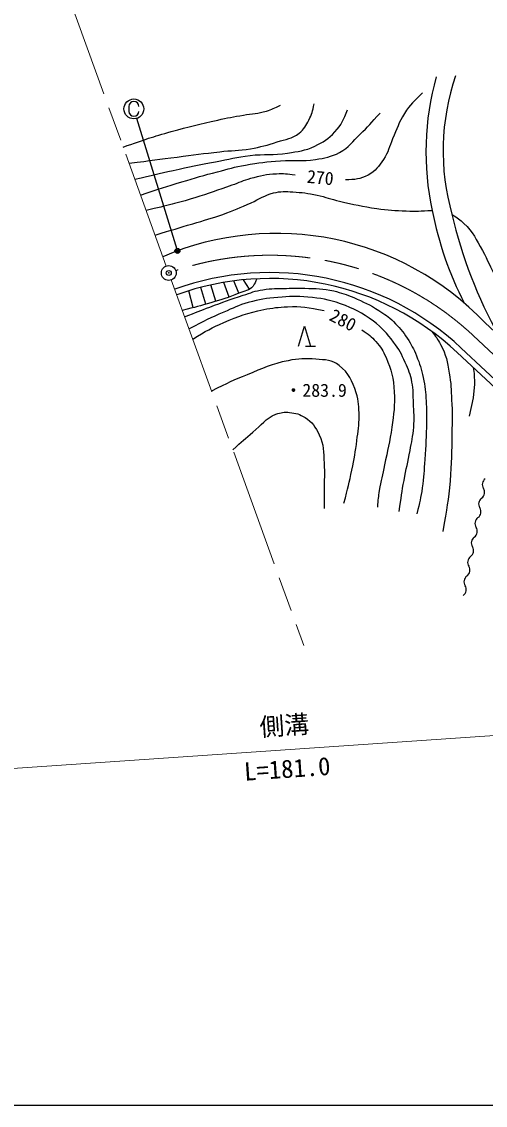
# Model space of a CAD drawing. Units: millimetres, scale not verified. Extents: x 40000 to 680000, y 20000 to 380000.
# Drawn here: x 276853 to 323642, y 205000 to 314426 of the extents above; entities that cross this region are included whole.
import ezdxf
from ezdxf.enums import TextEntityAlignment as Align

# ---------------------------------------------------------------- set-up
doc = ezdxf.new("R2010")
doc.units = ezdxf.units.MM
doc.header["$LTSCALE"] = 1000
doc.header["$PDMODE"] = 32
doc.header["$PDSIZE"] = 500
doc.linetypes.add('CHAIN', pattern=[18.5, 12, -1.5, 3.5, -1.5])
for name, color, linetype, lineweight in [('S-BGD', 7, 'Continuous', 25), ('S-BMK', 2, 'CHAIN', 13), ('S-BMK-SRVR', 3, 'Continuous', 25), ('S-STR-HTXT', 7, 'Continuous', 13), ('S-STR-STRC', 7, 'Continuous', 25), ('S-TTL-BAND', 7, 'Continuous', 25)]:
    doc.layers.add(name, color=color, linetype=linetype, lineweight=lineweight)
doc.layers.add('S-OTRS', color=6, linetype='Continuous')
doc.styles.add('@ＭＳ ゴシック', font='')
doc.styles.add('ＭＳ ゴシック', font='')
doc.styles.get('@ＭＳ ゴシック').set_extended_font_data('@MS Gothic')
doc.styles.get('ＭＳ ゴシック').set_extended_font_data('MS Gothic')

msp = doc.modelspace()

# ---------------------------------------------------------------- linework, layer by layer
at = {"layer": 'S-BGD'}
for p, q in [((296441, 286192), (295952, 287840)), ((297791, 286615), (297266, 288097)), ((298753, 286995), (298252, 288247)), ((299851, 287407), (299228, 288359)), ((294165, 285548), (293735, 287254)), ((295436, 285893), (294938, 287596)), ((304794, 281674), (305394, 283674)), ((305394, 283674), (305994, 281674)), ((338941, 269661), (323612, 284015)), ((305494, 281674), (306494, 281674)), ((336570, 267085), (321220, 281460)), ((336138, 266668), (320810, 281022)), ((322418, 279516), (322505, 278889)), ((322505, 278889), (322544, 277806)), ((322544, 277806), (322407, 276447)), ((322407, 276447), (322013, 274595))]:
    msp.add_line(p, q, dxfattribs=at)
for centre, radius, start, end in [((345502, 301281), 27855, 164.22256, 192.25265), ((342698, 301379), 23316, 161.02467, 195.94909), ((352889, 302072), 35252, 190.96051, 207.08761), ((365566, 305385), 46468, 192.94808, 209.20588), ((302559, 263998), 29051, 43.5543, 113.23034), ((301910, 260840), 28250, 46.87951, 109.90513), ((301910, 260840), 27650, 46.87951, 109.90513), ((324065, 267687), 725, 125.69927, 212.90491), ((322848, 266900), 725, 305.69927, 32.90491), ((323694, 265722), 725, 125.69927, 212.90491), ((322477, 264934), 725, 305.69927, 32.90491), ((323323, 263757), 725, 125.69927, 212.90491), ((322105, 262969), 725, 305.69927, 32.90491), ((322952, 261792), 725, 125.69927, 212.90491), ((321734, 261004), 725, 305.69927, 32.90491), ((321363, 259039), 725, 305.69927, 32.90491), ((322580, 259826), 725, 125.69927, 212.90491), ((322209, 257861), 725, 125.69927, 212.90491), ((320992, 257073), 725, 305.69927, 32.90491)]:
    msp.add_arc(centre, radius, start, end, dxfattribs=at)
for points, knots in [([(317298, 307241), (316409, 306385), (316081, 306064), (315491, 305166), (314882, 304238), (314744, 303602), (314287, 302590), (313923, 301784), (313874, 301251), (313383, 300515), (312902, 299792), (312568, 299369), (311811, 298942), (311014, 298494), (310496, 298483), (309525, 298444)], [0, 0, 0, 0, 1, 1, 1, 2, 2, 2, 3, 3, 3, 4, 4, 4, 5, 5, 5, 5]), ([(287093, 301761), (289393, 302566), (290034, 302794), (291955, 303338), (293769, 303852), (294801, 304087), (296642, 304494), (297649, 304717), (298221, 304805), (299235, 304994), (300136, 305162), (300675, 305115), (301547, 305400), (302124, 305589), (302348, 305678), (302984, 305994)], [0, 0, 0, 0, 1, 1, 1, 2, 2, 2, 3, 3, 3, 4, 4, 4, 5, 5, 5, 5]), ([(287685, 300126), (290059, 300434), (290655, 300512), (292560, 300755), (294231, 300968), (295164, 301108), (296838, 301296), (298046, 301431), (298741, 301369), (299936, 301591), (301008, 301790), (301607, 301932), (302640, 302280), (303523, 302576), (304122, 302588), (304853, 303165), (305360, 303564), (305536, 303921), (305837, 304492), (306148, 305084), (306210, 305374), (306378, 306115)], [0, 0, 0, 0, 1, 1, 1, 2, 2, 2, 3, 3, 3, 4, 4, 4, 5, 5, 5, 6, 6, 6, 7, 7, 7, 7]), ([(288268, 298515), (290134, 298964), (290621, 299080), (292136, 299411), (293804, 299775), (294742, 299959), (296419, 300281), (297776, 300542), (298526, 300762), (299899, 300917), (301369, 301082), (302219, 300918), (303680, 301151), (304772, 301325), (305426, 301376), (306424, 301854), (307303, 302275), (307805, 302574), (308465, 303292), (309145, 304034), (309327, 304505), (309736, 305534)], [0, 0, 0, 0, 1, 1, 1, 2, 2, 2, 3, 3, 3, 4, 4, 4, 5, 5, 5, 6, 6, 6, 7, 7, 7, 7]), ([(288845, 296922), (290850, 297577), (291373, 297750), (293006, 298240), (294412, 298662), (295199, 298905), (296620, 299277), (297711, 299563), (298319, 299752), (299430, 299946), (300805, 300187), (301586, 300268), (302977, 300381), (304346, 300493), (305134, 300301), (306491, 300515), (307471, 300670), (308055, 300754), (308933, 301218), (309891, 301723), (310230, 302305), (311008, 303058), (311831, 303856), (312094, 304158), (313015, 305200)], [0, 0, 0, 0, 1, 1, 1, 2, 2, 2, 3, 3, 3, 4, 4, 4, 5, 5, 5, 6, 6, 6, 7, 7, 7, 8, 8, 8, 8]), ([(304460, 298936), (303609, 299047), (303313, 299064), (302576, 299043), (301527, 299013), (300952, 298820), (299932, 298574), (299177, 298393), (298792, 298161), (298058, 297905), (296599, 297397), (295788, 297088), (294311, 296634), (292420, 296053), (291760, 295912), (289411, 295358)], [0, 0, 0, 0, 1, 1, 1, 2, 2, 2, 3, 3, 3, 4, 4, 4, 5, 5, 5, 5]), ([(320286, 294946), (320856, 294604), (321049, 294435), (321487, 294044), (322451, 293186), (322700, 292429), (323344, 291310), (323928, 290297), (324127, 289659), (324712, 288646), (325323, 287587), (325701, 287008), (326464, 286052), (326917, 285485), (327221, 285206), (327761, 284720), (328480, 284075), (328838, 283599), (329724, 283213), (330851, 282722), (331590, 282750), (332809, 282582), (333992, 282420), (334671, 282503), (335858, 282372), (336849, 282263), (337417, 282237), (338382, 281986), (339342, 281737), (339873, 281542), (340766, 281110), (341922, 280551), (342538, 280158), (343570, 279392), (344614, 278618), (345055, 278010), (346059, 277184), (346813, 276563), (347260, 276244), (348057, 275677), (349022, 274990), (349538, 274557), (350580, 273994), (351778, 273348), (352455, 272941), (353770, 272592), (355129, 272232), (355940, 272212), (357345, 272172), (358747, 272132), (359556, 272169), (360921, 272487), (363046, 272983), (364163, 273615), (366038, 274730), (367217, 275431), (367767, 276005), (368738, 276974), (369693, 277928), (370141, 278546), (370981, 279603), (372007, 280894), (372513, 281670), (373435, 283038), (373874, 283690), (374122, 284058), (374486, 284755), (375161, 286047), (375363, 286854), (375853, 288226), (376293, 289458), (376445, 290181), (376765, 291451), (377463, 294223), (377517, 295253), (377956, 298671)], [0, 0, 0, 0, 1, 1, 1, 2, 2, 2, 3, 3, 3, 4, 4, 4, 5, 5, 5, 6, 6, 6, 7, 7, 7, 8, 8, 8, 9, 9, 9, 10, 10, 10, 11, 11, 11, 12, 12, 12, 13, 13, 13, 14, 14, 14, 15, 15, 15, 16, 16, 16, 17, 17, 17, 18, 18, 18, 19, 19, 19, 20, 20, 20, 21, 21, 21, 22, 22, 22, 23, 23, 23, 24, 24, 24, 25, 25, 25, 25]), ([(290309, 292879), (292159, 293433), (292627, 293571), (294110, 294024), (295300, 294387), (295986, 294533), (297155, 294961), (298283, 295374), (298894, 295659), (299999, 296132), (300892, 296514), (301329, 296912), (302274, 297136), (303013, 297310), (303457, 297275), (304215, 297236), (305177, 297187), (305716, 297102), (306658, 296901), (307557, 296709), (308038, 296508), (308933, 296299), (310392, 295959), (311214, 295776), (312697, 295562), (313849, 295396), (314504, 295344), (315668, 295315), (316688, 295289), (317049, 295303), (318281, 295370)], [0, 0, 0, 0, 1, 1, 1, 2, 2, 2, 3, 3, 3, 4, 4, 4, 5, 5, 5, 6, 6, 6, 7, 7, 7, 8, 8, 8, 9, 9, 9, 10, 10, 10, 10]), ([(300568, 288457), (300477, 288137), (300391, 287985), (300201, 287730), (299821, 287222), (299334, 287248), (298753, 286995), (297690, 286533), (297052, 286379), (295943, 286044), (294828, 285707), (294445, 285614), (293062, 285277)], [0, 0, 0, 0, 1, 1, 1, 2, 2, 2, 3, 3, 3, 4, 4, 4, 4]), ([(293297, 284626), (294530, 285113), (294853, 285237), (295856, 285612), (297158, 286097), (297882, 286385), (299207, 286801), (299977, 287042), (300396, 287250), (301195, 287363), (302116, 287493), (302643, 287465), (303573, 287492), (304299, 287514), (304707, 287551), (305432, 287514), (306575, 287455), (307236, 287498), (308350, 287233), (309155, 287041), (309602, 286896), (310360, 286563), (311376, 286116), (311955, 285867), (312889, 285266), (313502, 284871), (313863, 284656), (314380, 284142), (314984, 283541), (315300, 283171), (315763, 282456), (316189, 281800), (316394, 281406), (316693, 280684), (317038, 279850), (317195, 279361), (317385, 278479), (317581, 277565), (317609, 277035), (317666, 276101), (317717, 275267), (317723, 274797), (317709, 273962), (317684, 272500), (317639, 271681), (317536, 270222), (317456, 269098), (317446, 268462), (317276, 267347), (317120, 266316), (317035, 265953), (316736, 264732)], [0, 0, 0, 0, 1, 1, 1, 2, 2, 2, 3, 3, 3, 4, 4, 4, 5, 5, 5, 6, 6, 6, 7, 7, 7, 8, 8, 8, 9, 9, 9, 10, 10, 10, 11, 11, 11, 12, 12, 12, 13, 13, 13, 14, 14, 14, 15, 15, 15, 16, 16, 16, 17, 17, 17, 17]), ([(314942, 264948), (315161, 266469), (315218, 266876), (315439, 268104), (315652, 269282), (315834, 269930), (316044, 271108), (316208, 272025), (316334, 272536), (316412, 273464), (316492, 274424), (316429, 274967), (316390, 275928), (316357, 276749), (316402, 277220), (316239, 278025), (316076, 278828), (315912, 279269), (315569, 280014), (315181, 280855), (314947, 281334), (314380, 282067), (313679, 282974), (313267, 283499), (312348, 284185), (311177, 285060), (310415, 285436), (309041, 285936), (307803, 286387), (307047, 286484), (305734, 286606), (304557, 286716), (303886, 286683), (302708, 286584), (301530, 286486), (300868, 286371), (299725, 286066), (298718, 285796), (298199, 285500), (297240, 285093), (295842, 284500), (295385, 284244), (293744, 283394)], [0, 0, 0, 0, 1, 1, 1, 2, 2, 2, 3, 3, 3, 4, 4, 4, 5, 5, 5, 6, 6, 6, 7, 7, 7, 8, 8, 8, 9, 9, 9, 10, 10, 10, 11, 11, 11, 12, 12, 12, 13, 13, 13, 14, 14, 14, 14]), ([(294112, 282376), (295514, 283226), (295975, 283485), (297243, 284042), (298759, 284708), (299652, 285021), (301275, 285350), (302199, 285537), (302729, 285597), (303672, 285640), (305124, 285707), (305701, 285560), (307376, 285277)], [0, 0, 0, 0, 1, 1, 1, 2, 2, 2, 3, 3, 3, 4, 4, 4, 4]), ([(311189, 283316), (311869, 282844), (312128, 282662), (312606, 282117), (313094, 281561), (313333, 281200), (313623, 280519), (314170, 279231), (314385, 278431), (314458, 277033), (314531, 275641), (314393, 274854), (314204, 273474), (313998, 271971), (313775, 271147), (313477, 269660), (313276, 268651), (313078, 268101), (312933, 267082), (312840, 266432), (312812, 266203), (312751, 265411)], [0, 0, 0, 0, 1, 1, 1, 2, 2, 2, 3, 3, 3, 4, 4, 4, 5, 5, 5, 6, 6, 6, 7, 7, 7, 7]), ([(318225, 283164), (318682, 282609), (318821, 282378), (319127, 281828), (319703, 280792), (319811, 280093), (320008, 278924), (320183, 277884), (320193, 277288), (320246, 276234), (320312, 274907), (320288, 274160), (320269, 272831), (320243, 270961), (320244, 269909), (320079, 268046), (319901, 266044), (319769, 265344), (319341, 262953)], [0, 0, 0, 0, 1, 1, 1, 2, 2, 2, 3, 3, 3, 4, 4, 4, 5, 5, 5, 6, 6, 6, 6]), ([(309374, 265810), (309789, 267398), (309908, 267836), (310173, 269152), (310405, 270309), (310532, 270959), (310681, 272130), (310803, 273091), (310912, 273631), (310899, 274600), (310886, 275528), (310897, 276077), (310608, 276960), (310214, 278165), (309880, 278914), (308901, 279720), (308166, 280326), (307489, 280247), (306541, 280338), (305452, 280443), (304818, 280402), (303744, 280193), (302066, 279866), (301188, 279418), (299604, 278776), (298173, 278197), (297683, 277960), (296013, 277125)], [0, 0, 0, 0, 1, 1, 1, 2, 2, 2, 3, 3, 3, 4, 4, 4, 5, 5, 5, 6, 6, 6, 7, 7, 7, 8, 8, 8, 9, 9, 9, 9]), ([(298158, 271201), (299116, 272063), (299377, 272296), (300185, 272965), (301072, 273700), (301437, 274360), (302509, 274781), (303015, 274980), (303349, 275024), (303889, 274963), (304527, 274891), (304909, 274797), (305451, 274454), (306193, 273986), (306488, 273502), (306868, 272711), (307359, 271685), (307319, 270979), (307376, 269842), (307429, 268779), (307376, 268182), (307376, 267118), (307376, 266394), (307376, 266169), (307376, 265266)], [0, 0, 0, 0, 1, 1, 1, 2, 2, 2, 3, 3, 3, 4, 4, 4, 5, 5, 5, 6, 6, 6, 7, 7, 7, 8, 8, 8, 8])]:
    msp.add_open_spline(points, degree=3, knots=knots, dxfattribs=at)
at = {"layer": 'S-BMK'}
for p, q in [((291441, 289753), (278078, 326658)), ((291952, 288342), (305315, 251437)), ((322416, 282737), (337744, 268383))]:
    msp.add_line(p, q, dxfattribs=at)
msp.add_arc((301910, 260840), 30000, 46.87951, 108.4727, dxfattribs=at)
at = {"layer": 'S-BMK-SRVR'}
msp.add_circle((291696, 289048), 750, dxfattribs=at)
msp.add_point((291696, 289048), dxfattribs=at)
msp.add_point((291696, 289048), dxfattribs=at)
at = {"layer": 'S-OTRS'}
msp.add_point((291696, 289048), dxfattribs=at)
at = {"layer": 'S-STR-HTXT'}
msp.add_line((391111, 246938), (224336, 235440), dxfattribs=at)
at = {"layer": 'S-STR-STRC'}
for p, q in [((287674, 305868), (287674, 305368)), ((292529, 291421), (288467, 304662))]:
    msp.add_line(p, q, dxfattribs=at)
for centre, radius in [((288174, 305618), 1000), ((292573, 291278), 150), ((292573, 291278), 120), ((292573, 291278), 90), ((292573, 291278), 60), ((292573, 291278), 30)]:
    msp.add_circle(centre, radius, dxfattribs=at)
for centre, start, end in [((288174, 305868), 360, 180), ((288174, 305368), 180, 360)]:
    msp.add_arc(centre, 500, start, end, dxfattribs=at)
msp.add_point((292573, 291278), dxfattribs=at)
at = {"layer": 'S-TTL-BAND'}
msp.add_line((40000, 205000), (579000, 205000), dxfattribs=at)

# ---------------------------------------------------------------- texts
at = {"layer": 'S-BGD', "style": 'ＭＳ ゴシック'}
for s, rotation, p in [('270', 354.455, (306992, 298690)), ('280', 332.784, (309283, 284297))]:
    msp.add_text(s, height=1320, rotation=rotation, dxfattribs=at).set_placement(p, align=Align.MIDDLE_CENTER)
msp.add_text('・283.9', height=1320, dxfattribs=at).set_placement((303376, 277204), align=Align.MIDDLE_LEFT)
at = {"layer": 'S-STR-HTXT', "style": 'ＭＳ ゴシック'}
msp.add_text('側溝', height=1833, rotation=3.944, dxfattribs=at).set_placement((303450, 241897), align=Align.BOTTOM_CENTER)
at = {"layer": 'S-STR-HTXT', "style": '@ＭＳ ゴシック'}
msp.add_text('L=181.0', height=1833, rotation=3.944, dxfattribs=at).set_placement((303587, 239902), align=Align.TOP_CENTER)

doc.saveas('drawing.dxf')
